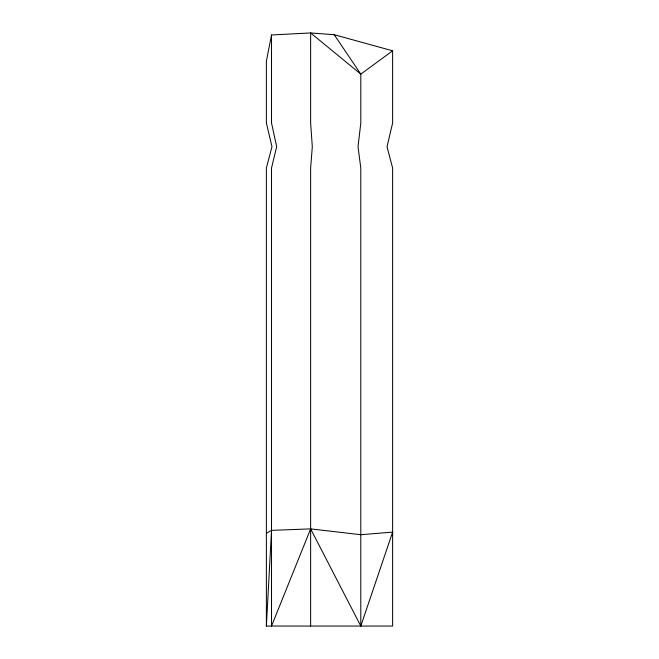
<?xml version="1.0" encoding="UTF-8"?>
<svg xmlns="http://www.w3.org/2000/svg" width="659" height="659" viewBox="0 0 659 659"><rect width="100%" height="100%" fill="white"/><g stroke="black" fill="none" stroke-linecap="round" stroke-linejoin="round"><path stroke-width="0.99" d="M266.376 626.05L266.376 168.029L271.978 146.693L266.376 123.002L266.376 61.18L271.524 34.968L310.636 32.95L334.204 34.696L392.624 50.809L392.624 123.002L387.022 146.693L392.624 168.029L392.624 626.05L266.376 626.05L271.524 530.355L271.524 168.029L276.673 146.693L271.524 123.002L271.524 34.968M271.524 530.355L271.524 626.05L310.636 528.889L310.636 168.029L312.308 146.693L310.636 123.002L310.636 32.95L360.803 74.129L360.803 123.002L358.018 146.693L360.803 168.029L360.794 626.05L310.636 528.889L271.524 530.355L266.376 533.271M310.636 626.05L310.636 528.889L360.803 534.704L392.624 532.118L392.451 535.182M360.794 626.05L392.624 532.118M392.624 50.809L360.803 74.129L334.204 34.696"/></g></svg>
